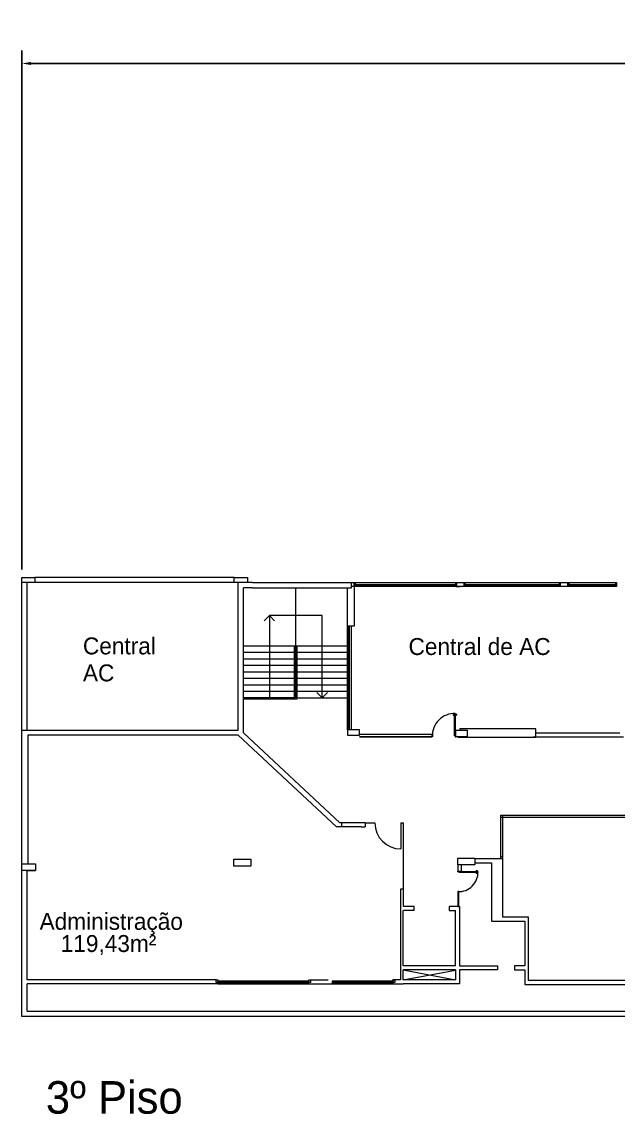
# Model space of a CAD drawing. Header units: metres. Extents: x 3139 to 3231.7, y 1756.4 to 1798.3.
# Drawn here: x 3139 to 3161.91, y 1756.39 to 1798.32 of the extents above; entities that cross this region are included whole.
import ezdxf

# ---------------------------------------------------------------- set-up
doc = ezdxf.new("R2010")
doc.units = ezdxf.units.M
for name, color, linetype in [('Aberturas', 7, 'Continuous'), ('PAREDES', 7, 'Continuous'), ('VAGAS', 253, 'Continuous')]:
    doc.layers.add(name, color=color, linetype=linetype)
doc.styles.add('PADRAO MK', font='')
doc.styles.add('ROMANS', font='romans', dxfattribs={"height": 0.16})
doc.styles.get("Standard").update_dxf_attribs({"font": 'arial.ttf'})
doc.styles.get('PADRAO MK').set_extended_font_data('AvantGarde Bk BT')
doc.dimstyles.new('Cota', dxfattribs={"dimtxt": 0.07, "dimasz": 0.08, "dimexe": 0.04, "dimexo": 0.04, "dimgap": 0.02, "dimtad": 1, "dimtxsty": 'Standard', "dimcen": 2.5, "dimclrd": 252, "dimclre": 252, "dimadec": 0, "dimazin": 0, "dimtfac": 1, "dimtmove": 0, "dimatfit": 3, "dimfxl": 1, "dimarcsym": 0})

# ---------------------------------------------------------------- blocks, each defined once
blk = doc.blocks.new('*D8')
at = {"layer": 'DEFPOINTS', "color": 0, "transparency": 16777216}
for p in [(3226.606, 1796.718), (3138.997, 1776.993), (3226.606, 1775.974)]:
    blk.add_point(p, dxfattribs=at)
at = {"layer": 'VAGAS', "color": 1, "lineweight": -2, "transparency": 16777216}
for p, q in [((3138.997, 1777.293), (3138.997, 1797.218)), ((3226.606, 1776.274), (3226.606, 1797.218)), ((3139.347, 1796.718), (3226.256, 1796.718))]:
    blk.add_line(p, q, dxfattribs=at)
at = {"layer": 'VAGAS', "color": 1, "transparency": 16777216}
for points in [[(3139.347, 1796.777), (3139.347, 1796.66), (3138.997, 1796.718)], [(3226.256, 1796.777), (3226.256, 1796.66), (3226.606, 1796.718)]]:
    blk.add_solid(points, dxfattribs=at)
at = {"layer": 'VAGAS', "color": 7, "transparency": 16777216, "insert": (3182.801, 1797.533), "char_height": 0.16, "attachment_point": 5, "style": 'ROMANS'}
blk.add_mtext('{\\H7.5x;87,61}', dxfattribs=at)
blk = doc.blocks.new('_ArchTick')
at = {"color": 0, "linetype": 'ByBlock', "const_width": 0.15}
blk.add_lwpolyline([(-0.5, -0.5), (0.5, 0.5)], dxfattribs=at)
blk = doc.blocks.new('_Open90')
at = {"color": 0, "linetype": 'ByBlock', "lineweight": -2}
for p, q in [((0, 0), (-1, 0)), ((-0.5, 0.5), (0, 0)), ((0, 0), (-0.5, -0.5))]:
    blk.add_line(p, q, dxfattribs=at)
blk = doc.blocks.new('A$C0F515F80')
at = {"layer": 'Aberturas', "color": 8, "linetype": 'Continuous', "ltscale": 0.6}
for p, q in [((0.009, 0.069), (0.009, 0)), ((0.009, 0.069), (0.017, 0.069)), ((0.009, 0), (0.017, 0)), ((0.017, 0.069), (0.017, 0)), ((0.032, 0.049), (0.04, 0.049)), ((0.032, 0.022), (0.04, 0.022)), ((0.04, 0.06), (0.04, 0.009)), ((0.084, 0.06), (0.084, 0.009)), ((0.092, 0.049), (0.084, 0.049)), ((0.091, 0.022), (0.084, 0.022)), ((0.115, 0), (0.106, 0)), ((0.107, 0.069), (0.107, 0)), ((0.115, 0.069), (0.107, 0.069)), ((0.115, 0.069), (0.115, 0))]:
    blk.add_line(p, q, dxfattribs=at)
at = {"layer": 'Aberturas', "color": 8, "linetype": 'Continuous'}
for p, q in [((0.04, 0.06), (0.047, 0.06)), ((0.04, 0.009), (0.047, 0.009)), ((0.084, 0.06), (0.077, 0.06)), ((0.084, 0.009), (0.077, 0.009))]:
    blk.add_line(p, q, dxfattribs=at)
at = {"layer": 'Aberturas', "color": 8, "linetype": 'Continuous', "ltscale": 0.6}
for centre, radius, start, end in [((0.069, 0.035), 0.069, 150.261, 209.739), ((-0.008, 0.034), 0.0426, 306.1394, 53.8606), ((0.132, 0.034), 0.0426, 126.1394, 233.8606), ((0.055, 0.035), 0.069, 330.261, 29.739)]:
    blk.add_arc(centre, radius, start, end, dxfattribs=at)

msp = doc.modelspace()

# ---------------------------------------------------------------- linework, layer by layer
at = {"layer": 'PAREDES', "color": 253, "lineweight": 0}
for p, q in [((3138.997, 1776.793), (3138.997, 1776.993)), ((3138.997, 1776.993), (3139.497, 1776.993)), ((3138.997, 1771.133), (3138.997, 1776.793)), ((3139.497, 1776.793), (3138.997, 1776.793)), ((3139.197, 1771.133), (3139.197, 1776.793)), ((3147.162, 1776.993), (3139.497, 1776.993)), ((3147.162, 1776.993), (3139.497, 1776.993)), ((3139.497, 1776.993), (3139.497, 1776.793)), ((3143.912, 1776.793), (3139.497, 1776.793)), ((3147.162, 1776.793), (3139.497, 1776.793)), ((3147.162, 1776.793), (3144.112, 1776.793)), ((3147.162, 1776.793), (3147.162, 1776.993)), ((3147.162, 1776.993), (3147.662, 1776.993)), ((3147.662, 1776.793), (3147.162, 1776.793)), ((3147.312, 1771.133), (3147.312, 1776.793)), ((3147.662, 1776.993), (3147.662, 1776.793)), ((3147.862, 1776.793), (3147.662, 1776.793)), ((3147.862, 1776.793), (3151.662, 1776.793)), ((3151.662, 1776.643), (3151.662, 1776.793)), ((3151.662, 1776.793), (3151.772, 1776.793)), ((3151.662, 1776.593), (3151.662, 1776.793)), ((3151.772, 1776.643), (3151.772, 1776.793)), ((3151.772, 1776.793), (3155.702, 1776.793)), ((3151.772, 1776.793), (3151.802, 1776.793)), ((3151.772, 1776.643), (3151.772, 1776.793)), ((3151.772, 1776.793), (3151.772, 1776.643)), ((3151.802, 1776.793), (3151.802, 1776.643)), ((3151.802, 1776.718), (3155.672, 1776.718)), ((3155.672, 1776.793), (3155.702, 1776.793)), ((3155.672, 1776.643), (3155.672, 1776.793)), ((3155.702, 1776.793), (3155.702, 1776.643)), ((3155.702, 1776.793), (3155.702, 1776.643)), ((3155.702, 1776.643), (3155.702, 1776.793)), ((3155.702, 1776.793), (3155.992, 1776.793)), ((3155.992, 1776.643), (3155.992, 1776.793)), ((3155.992, 1776.793), (3159.682, 1776.793)), ((3155.992, 1776.793), (3156.022, 1776.793)), ((3155.992, 1776.643), (3155.992, 1776.793)), ((3155.992, 1776.793), (3155.992, 1776.643)), ((3156.022, 1776.793), (3156.022, 1776.643)), ((3156.022, 1776.718), (3159.652, 1776.718)), ((3159.652, 1776.793), (3159.682, 1776.793)), ((3159.652, 1776.643), (3159.652, 1776.793)), ((3159.682, 1776.793), (3159.682, 1776.643)), ((3159.682, 1776.793), (3159.682, 1776.643)), ((3159.682, 1776.643), (3159.682, 1776.793)), ((3159.682, 1776.793), (3159.982, 1776.793)), ((3159.982, 1776.643), (3159.982, 1776.793)), ((3159.982, 1776.793), (3161.851, 1776.793)), ((3159.982, 1776.793), (3160.012, 1776.793)), ((3159.982, 1776.643), (3159.982, 1776.793)), ((3159.982, 1776.793), (3159.982, 1776.643)), ((3160.012, 1776.793), (3160.012, 1776.643)), ((3160.012, 1776.718), (3161.821, 1776.718)), ((3161.821, 1776.793), (3161.851, 1776.793)), ((3161.821, 1776.643), (3161.821, 1776.793)), ((3161.851, 1776.643), (3161.851, 1776.793)), ((3161.851, 1776.793), (3161.851, 1776.643)), ((3161.851, 1776.793), (3161.851, 1776.643)), ((3147.862, 1776.593), (3147.512, 1776.593)), ((3147.512, 1771.022), (3147.512, 1776.593)), ((3147.862, 1776.593), (3151.662, 1776.593)), ((3149.512, 1776.593), (3149.512, 1772.373)), ((3151.512, 1775.123), (3151.512, 1776.593)), ((3151.772, 1776.643), (3151.662, 1776.643)), ((3155.702, 1776.643), (3151.772, 1776.643)), ((3151.802, 1776.643), (3151.772, 1776.643)), ((3151.772, 1776.643), (3151.772, 1775.123)), ((3151.802, 1776.688), (3155.672, 1776.688)), ((3155.702, 1776.643), (3155.672, 1776.643)), ((3155.672, 1776.643), (3155.822, 1776.643)), ((3155.992, 1776.643), (3155.702, 1776.643)), ((3159.682, 1776.643), (3155.992, 1776.643)), ((3156.022, 1776.643), (3155.992, 1776.643)), ((3156.022, 1776.688), (3159.652, 1776.688)), ((3159.682, 1776.643), (3159.652, 1776.643)), ((3159.982, 1776.643), (3159.682, 1776.643)), ((3161.851, 1776.643), (3159.982, 1776.643)), ((3160.012, 1776.643), (3159.982, 1776.643)), ((3160.012, 1776.688), (3161.821, 1776.688)), ((3161.851, 1776.643), (3161.821, 1776.643)), ((3151.512, 1771.143), (3151.512, 1775.123)), ((3151.512, 1775.123), (3151.512, 1775.123)), ((3151.772, 1775.123), (3151.512, 1775.123)), ((3151.562, 1771.143), (3151.562, 1775.123)), ((3151.592, 1771.143), (3151.592, 1775.123)), ((3151.662, 1771.143), (3151.662, 1775.123)), ((3147.512, 1774.373), (3149.512, 1774.373)), ((3149.462, 1774.373), (3149.462, 1772.373)), ((3149.512, 1774.373), (3151.513, 1774.373)), ((3149.562, 1774.373), (3149.562, 1772.323)), ((3147.512, 1774.123), (3149.462, 1774.123)), ((3147.512, 1773.873), (3149.462, 1773.873)), ((3149.562, 1774.123), (3151.513, 1774.123)), ((3149.562, 1773.873), (3151.513, 1773.873)), ((3147.512, 1773.623), (3149.462, 1773.623)), ((3147.512, 1773.373), (3149.462, 1773.373)), ((3149.562, 1773.623), (3151.513, 1773.623)), ((3149.562, 1773.373), (3151.513, 1773.373)), ((3147.512, 1773.123), (3149.462, 1773.123)), ((3149.562, 1773.123), (3151.513, 1773.123)), ((3147.512, 1772.873), (3149.462, 1772.873)), ((3147.512, 1772.623), (3149.462, 1772.623)), ((3149.562, 1772.873), (3151.513, 1772.873)), ((3149.562, 1772.623), (3151.513, 1772.623)), ((3149.512, 1772.373), (3147.512, 1772.373)), ((3149.562, 1772.323), (3147.512, 1772.323)), ((3149.562, 1772.373), (3151.512, 1772.373)), ((3147.312, 1771.133), (3147.312, 1772.073)), ((3138.997, 1770.933), (3138.997, 1771.133)), ((3138.997, 1771.133), (3147.312, 1771.133)), ((3138.997, 1760.143), (3138.997, 1770.933)), ((3139.227, 1770.933), (3139.227, 1766.003)), ((3147.314, 1770.933), (3139.227, 1770.933)), ((3151.083, 1767.423), (3147.314, 1770.933)), ((3151.215, 1767.573), (3147.512, 1771.022)), ((3151.512, 1771.143), (3151.512, 1771.143)), ((3151.512, 1771.143), (3151.512, 1771.143)), ((3151.512, 1771.143), (3151.512, 1771.143)), ((3151.512, 1771.143), (3151.512, 1771.143)), ((3151.972, 1771.143), (3151.512, 1771.143)), ((3151.512, 1771.143), (3151.512, 1770.933)), ((3151.512, 1770.933), (3151.972, 1770.933)), ((3151.562, 1771.143), (3151.562, 1771.143)), ((3151.562, 1771.143), (3151.562, 1771.143)), ((3151.562, 1771.143), (3151.562, 1771.143)), ((3151.562, 1771.143), (3151.562, 1771.143)), ((3151.972, 1770.933), (3151.972, 1771.143)), ((3151.972, 1770.973), (3154.77, 1770.973)), ((3151.972, 1770.873), (3154.77, 1770.873)), ((3154.77, 1770.873), (3151.972, 1770.873)), ((3154.77, 1770.873), (3154.77, 1770.973)), ((3155.646, 1770.89), (3155.646, 1770.873)), ((3155.654, 1770.89), (3155.646, 1770.89)), ((3155.646, 1770.873), (3155.672, 1770.873)), ((3155.654, 1770.916), (3155.654, 1770.89)), ((3155.672, 1771.133), (3156.112, 1771.133)), ((3155.672, 1770.873), (3155.672, 1771.133)), ((3156.112, 1770.873), (3155.672, 1770.873)), ((3155.747, 1770.863), (3158.747, 1770.863)), ((3158.747, 1771.183), (3155.822, 1771.183)), ((3155.822, 1771.183), (3155.822, 1771.133)), ((3156.112, 1771.133), (3156.112, 1770.873)), ((3162.122, 1770.863), (3158.651, 1770.863)), ((3158.747, 1770.863), (3158.747, 1771.183)), ((3161.972, 1771.013), (3158.747, 1771.013)), ((3152.187, 1767.573), (3151.215, 1767.573)), ((3151.287, 1767.423), (3151.287, 1767.573)), ((3152.187, 1767.573), (3152.563, 1767.573)), ((3152.187, 1767.573), (3152.187, 1767.423)), ((3153.563, 1767.573), (3153.657, 1767.573)), ((3153.563, 1767.573), (3153.563, 1766.573)), ((3153.657, 1765.023), (3153.657, 1767.573)), ((3157.407, 1767.773), (3157.407, 1767.863)), ((3157.407, 1767.863), (3157.477, 1767.863)), ((3157.407, 1767.773), (3157.407, 1767.863)), ((3157.407, 1767.863), (3157.477, 1767.863)), ((3157.407, 1766.283), (3157.407, 1767.773)), ((3157.477, 1767.773), (3157.407, 1767.773)), ((3157.477, 1767.773), (3157.407, 1767.773)), ((3157.477, 1767.863), (3168.997, 1767.863)), ((3157.477, 1767.773), (3157.477, 1767.863)), ((3157.477, 1767.773), (3157.477, 1767.863)), ((3157.477, 1766.193), (3157.477, 1767.813)), ((3157.477, 1767.793), (3168.997, 1767.793)), ((3152.037, 1767.423), (3151.083, 1767.423)), ((3152.037, 1767.423), (3152.187, 1767.423)), ((3157.407, 1766.193), (3157.407, 1766.283)), ((3157.407, 1766.283), (3157.477, 1766.283)), ((3157.407, 1766.193), (3157.407, 1766.283)), ((3157.407, 1766.283), (3157.477, 1766.283)), ((3157.407, 1766.193), (3157.407, 1766.283)), ((3157.407, 1766.283), (3157.477, 1766.283)), ((3157.477, 1766.193), (3157.477, 1766.283)), ((3157.477, 1766.193), (3157.477, 1766.283)), ((3157.477, 1766.193), (3157.477, 1766.283)), ((3138.997, 1766.003), (3139.517, 1766.003)), ((3138.997, 1765.743), (3138.997, 1766.003)), ((3139.517, 1766.003), (3139.517, 1765.743)), ((3147.137, 1766.173), (3147.797, 1766.173)), ((3147.137, 1765.913), (3147.137, 1766.173)), ((3147.797, 1765.913), (3147.137, 1765.913)), ((3147.797, 1766.173), (3147.797, 1765.913)), ((3155.747, 1766.223), (3156.407, 1766.223)), ((3155.747, 1765.963), (3155.747, 1766.223)), ((3155.747, 1766.223), (3156.407, 1766.223)), ((3155.747, 1765.963), (3155.747, 1766.223)), ((3155.747, 1765.968), (3155.747, 1765.713)), ((3156.407, 1765.963), (3155.747, 1765.963)), ((3156.407, 1765.963), (3155.747, 1765.963)), ((3155.897, 1765.713), (3155.897, 1765.963)), ((3156.407, 1766.223), (3156.407, 1765.963)), ((3156.407, 1766.223), (3156.407, 1765.963)), ((3157.479, 1766.193), (3156.407, 1766.193)), ((3156.407, 1766.043), (3157.047, 1766.043)), ((3157.327, 1766.193), (3156.927, 1766.193)), ((3157.047, 1766.043), (3157.047, 1763.803)), ((3157.477, 1766.193), (3157.407, 1766.193)), ((3157.477, 1766.193), (3157.407, 1766.193)), ((3157.477, 1766.193), (3157.407, 1766.193)), ((3157.479, 1763.953), (3157.479, 1766.193)), ((3139.517, 1765.743), (3138.997, 1765.743)), ((3139.167, 1765.743), (3139.517, 1765.743)), ((3139.197, 1761.543), (3139.197, 1765.743)), ((3155.747, 1765.713), (3155.897, 1765.713)), ((3155.747, 1765.69), (3155.747, 1765.713)), ((3155.762, 1765.69), (3155.747, 1765.69)), ((3155.784, 1765.698), (3155.762, 1765.698)), ((3155.762, 1765.698), (3155.762, 1765.69)), ((3153.657, 1765.023), (3153.547, 1765.023)), ((3153.547, 1765.023), (3153.547, 1761.543)), ((3153.657, 1764.363), (3153.657, 1765.023)), ((3155.747, 1764.933), (3155.747, 1764.363)), ((3155.784, 1764.933), (3155.747, 1764.933)), ((3155.784, 1764.363), (3155.784, 1764.933)), ((3153.651, 1762.083), (3153.651, 1764.213)), ((3154.076, 1764.363), (3153.657, 1764.363)), ((3154.076, 1764.213), (3153.657, 1764.213)), ((3154.076, 1764.213), (3154.076, 1764.363)), ((3155.812, 1764.363), (3155.411, 1764.363)), ((3155.411, 1764.363), (3155.411, 1764.213)), ((3155.411, 1764.213), (3155.662, 1764.213)), ((3155.662, 1762.083), (3155.662, 1764.213)), ((3155.747, 1764.363), (3155.784, 1764.363)), ((3155.812, 1764.363), (3155.812, 1762.083)), ((3139.197, 1761.543), (3139.197, 1763.793)), ((3157.047, 1763.803), (3158.319, 1763.803)), ((3158.466, 1763.953), (3157.479, 1763.953)), ((3158.319, 1763.803), (3158.319, 1762.083)), ((3158.466, 1761.523), (3158.466, 1763.953)), ((3155.662, 1762.083), (3153.651, 1762.083)), ((3155.812, 1762.083), (3157.272, 1762.083)), ((3157.272, 1762.083), (3157.272, 1761.933)), ((3157.929, 1762.083), (3157.929, 1761.933)), ((3158.319, 1762.083), (3157.929, 1762.083)), ((3153.651, 1761.543), (3153.651, 1761.933)), ((3155.662, 1761.933), (3153.651, 1761.933)), ((3153.651, 1761.933), (3155.662, 1761.543)), ((3153.651, 1761.543), (3155.662, 1761.925)), ((3155.662, 1761.933), (3155.662, 1761.543)), ((3157.272, 1761.933), (3155.812, 1761.933)), ((3155.812, 1761.933), (3155.812, 1761.393)), ((3157.929, 1761.933), (3158.319, 1761.933)), ((3158.319, 1761.933), (3158.319, 1761.503)), ((3143.077, 1761.543), (3139.197, 1761.543)), ((3142.999, 1761.393), (3139.197, 1761.393)), ((3139.197, 1760.343), (3139.197, 1761.393)), ((3139.197, 1760.343), (3139.197, 1761.393)), ((3145.937, 1761.393), (3142.999, 1761.393)), ((3146.459, 1761.543), (3143.074, 1761.543)), ((3146.534, 1761.393), (3145.937, 1761.393)), ((3146.459, 1761.543), (3146.534, 1761.543)), ((3146.459, 1761.443), (3146.459, 1761.543)), ((3146.534, 1761.443), (3146.459, 1761.443)), ((3146.534, 1761.543), (3146.534, 1761.443)), ((3150.019, 1761.493), (3146.534, 1761.493)), ((3146.534, 1761.493), (3146.534, 1761.393)), ((3146.534, 1761.493), (3146.534, 1761.393)), ((3146.564, 1761.493), (3146.534, 1761.493)), ((3146.534, 1761.393), (3150.019, 1761.393)), ((3146.534, 1761.393), (3146.564, 1761.393)), ((3146.564, 1761.393), (3146.564, 1761.493)), ((3146.564, 1761.473), (3149.989, 1761.473)), ((3146.564, 1761.443), (3149.989, 1761.443)), ((3149.989, 1761.393), (3149.989, 1761.493)), ((3149.989, 1761.493), (3150.019, 1761.493)), ((3150.019, 1761.393), (3149.989, 1761.393)), ((3150.019, 1761.543), (3150.094, 1761.543)), ((3150.019, 1761.443), (3150.019, 1761.543)), ((3150.019, 1761.393), (3150.019, 1761.493)), ((3150.019, 1761.393), (3150.019, 1761.443)), ((3150.094, 1761.443), (3150.019, 1761.443)), ((3150.019, 1761.393), (3150.917, 1761.393)), ((3150.094, 1761.543), (3150.767, 1761.543)), ((3150.094, 1761.543), (3150.094, 1761.443)), ((3153.259, 1761.493), (3150.917, 1761.493)), ((3150.917, 1761.493), (3150.917, 1761.393)), ((3150.947, 1761.493), (3150.917, 1761.493)), ((3150.917, 1761.393), (3153.259, 1761.393)), ((3150.917, 1761.393), (3150.947, 1761.393)), ((3150.947, 1761.393), (3150.947, 1761.493)), ((3150.947, 1761.473), (3153.229, 1761.473)), ((3150.947, 1761.443), (3153.229, 1761.443)), ((3153.229, 1761.393), (3153.229, 1761.493)), ((3153.229, 1761.493), (3153.229, 1761.493)), ((3153.229, 1761.493), (3153.259, 1761.493)), ((3153.259, 1761.393), (3153.229, 1761.393)), ((3153.547, 1761.543), (3153.259, 1761.543)), ((3153.259, 1761.543), (3153.334, 1761.543)), ((3153.259, 1761.443), (3153.259, 1761.543)), ((3153.259, 1761.543), (3153.259, 1761.393)), ((3153.259, 1761.393), (3153.259, 1761.493)), ((3153.334, 1761.443), (3153.259, 1761.443)), ((3153.259, 1761.393), (3153.651, 1761.393)), ((3153.334, 1761.543), (3153.334, 1761.443)), ((3155.662, 1761.543), (3153.651, 1761.543)), ((3155.812, 1761.393), (3153.651, 1761.393)), ((3158.319, 1761.503), (3158.319, 1761.373)), ((3158.319, 1761.373), (3177.569, 1761.373)), ((3177.479, 1761.523), (3158.466, 1761.523)), ((3159.131, 1761.373), (3194.811, 1761.373)), ((3194.311, 1761.523), (3159.276, 1761.523)), ((3164.272, 1760.143), (3138.997, 1760.143)), ((3139.197, 1760.343), (3164.272, 1760.343))]:
    msp.add_line(p, q, dxfattribs=at)
for points in [[(3150.537, 1772.773), (3150.537, 1775.529), (3148.512, 1775.529)], [(3148.512, 1775.129), (3148.512, 1772.373)], [(3155.672, 1770.873), (3155.672, 1770.916), (3155.654, 1770.916)], [(3155.747, 1765.713), (3155.784, 1765.713), (3155.784, 1765.698)]]:
    msp.add_lwpolyline(points, dxfattribs=at)
for points in [[(3155.595, 1771.754), (3155.595, 1771.695, -0.26551)], [(3155.687, 1771.754, -0.26551), (3155.687, 1771.695)], [(3156.512, 1765.726, 0.26551), (3156.46, 1765.726)], [(3156.512, 1765.647), (3156.46, 1765.647, 0.26551)]]:
    msp.add_lwpolyline(points, format="xyb", close=True, dxfattribs=at)
for points in [[(3155.628, 1770.916), (3155.628, 1771.773), (3155.654, 1771.773), (3155.654, 1770.916)], [(3155.784, 1765.675), (3156.528, 1765.675), (3156.528, 1765.698), (3155.784, 1765.698)]]:
    msp.add_lwpolyline(points, close=True, dxfattribs=at)
for centre, radius, start, end in [((3155.628, 1770.916), 0.857, 88.2562, 182.3981), ((3153.563, 1767.573), 1, 180, 270), ((3155.784, 1765.675), 0.743, 267.6019, 1.7438)]:
    msp.add_arc(centre, radius, start, end, dxfattribs=at)

# ---------------------------------------------------------------- block references
for name, p, xscale, yscale, zscale, rotation in [('_Open90', (3148.512, 1775.529), 0.4, 0.4, 0.4, 89.99999999999176), ('_Open90', (3150.537, 1772.373), 0.4, 0.4, 0.4, 270), ('A$C0F515F80', (3156.46, 1765.64), -0.7539184446141525, 0.7539184446141525, 0.7539184446141525, 270)]:
    msp.add_blockref(name, p, dxfattribs=dict(at, xscale=xscale, yscale=yscale, zscale=zscale, rotation=rotation))
at = {"layer": 'PAREDES', "color": 253, "lineweight": 0, "xscale": 0.868840424270899, "yscale": 0.868840424270899, "zscale": 0.868840424270899}
msp.add_blockref('A$C0F515F80', (3155.588, 1771.695), dxfattribs=at)

# ---------------------------------------------------------------- texts
at = {"layer": 'PAREDES', "color": 253, "lineweight": 0, "style": 'PADRAO MK'}
for s, height, p in [('Central ', 0.65, (3141.345, 1774.038)), ('Central de AC', 0.65, (3153.856, 1774.015)), ('AC', 0.65, (3141.345, 1773.003)), ('Administração', 0.65, (3139.679, 1763.467)), ('119,43m²', 0.65, (3140.492, 1762.616)), ('3º Piso', 1.25, (3139.921, 1756.41))]:
    msp.add_text(s, height=height, dxfattribs=at).set_placement(p)

# ---------------------------------------------------------------- dimensions: what is measured, and where the dimension line sits
at = {"layer": 'VAGAS', "color": 253}
dim = msp.add_linear_dim(base=(3226.606, 1796.718), p1=(3138.997, 1776.993), p2=(3226.606, 1775.974), text='{\\H7.5x;<>}', dimstyle='Cota', override={"dimtxt": 0.63, "dimasz": 0.35, "dimexe": 0.5, "dimexo": 0.3, "dimgap": 0.1, "dimtxsty": 'ROMANS', "dimblk1": 'ArchTick', "dimblk2": 'ArchTick', "dimclrd": 1, "dimclre": 1, "dimclrt": 7}, dxfattribs=at)
dim.commit()
dim.dimension.update_dxf_attribs({"geometry": '*D8', "text_midpoint": (3182.801, 1797.533)})

doc.saveas('drawing.dxf')
